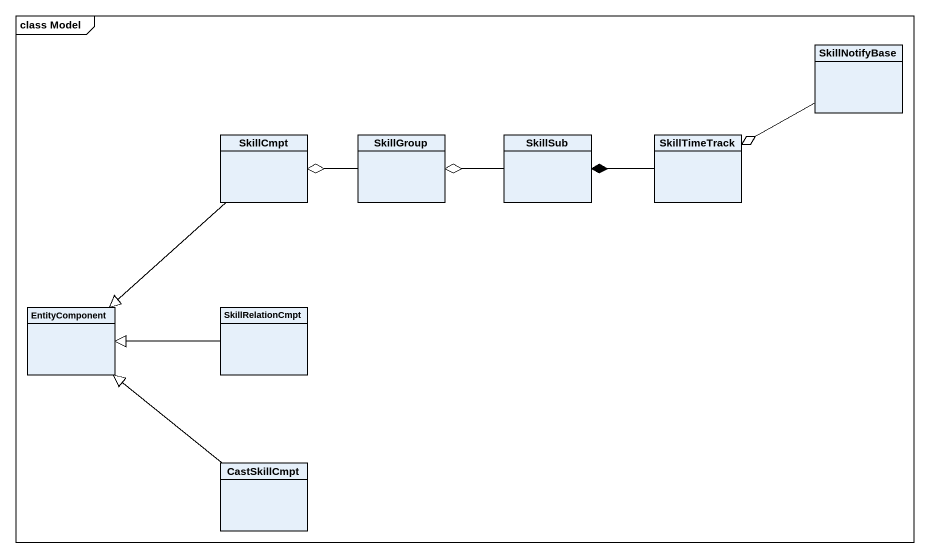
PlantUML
@startuml
mainframe class Model
hide circle
hide empty members
class SkillNotifyBase
class SkillCmpt
class SkillGroup
class SkillSub
class SkillTimeTrack
class EntityComponent
class SkillRelationCmpt
class CastSkillCmpt
SkillNotifyBase -left-o SkillTimeTrack
SkillCmpt --|> EntityComponent
SkillGroup -left-o SkillCmpt
SkillSub -left-o SkillGroup
SkillTimeTrack -left-* SkillSub
SkillRelationCmpt -left-|> EntityComponent
CastSkillCmpt -up-|> EntityComponent
@enduml
